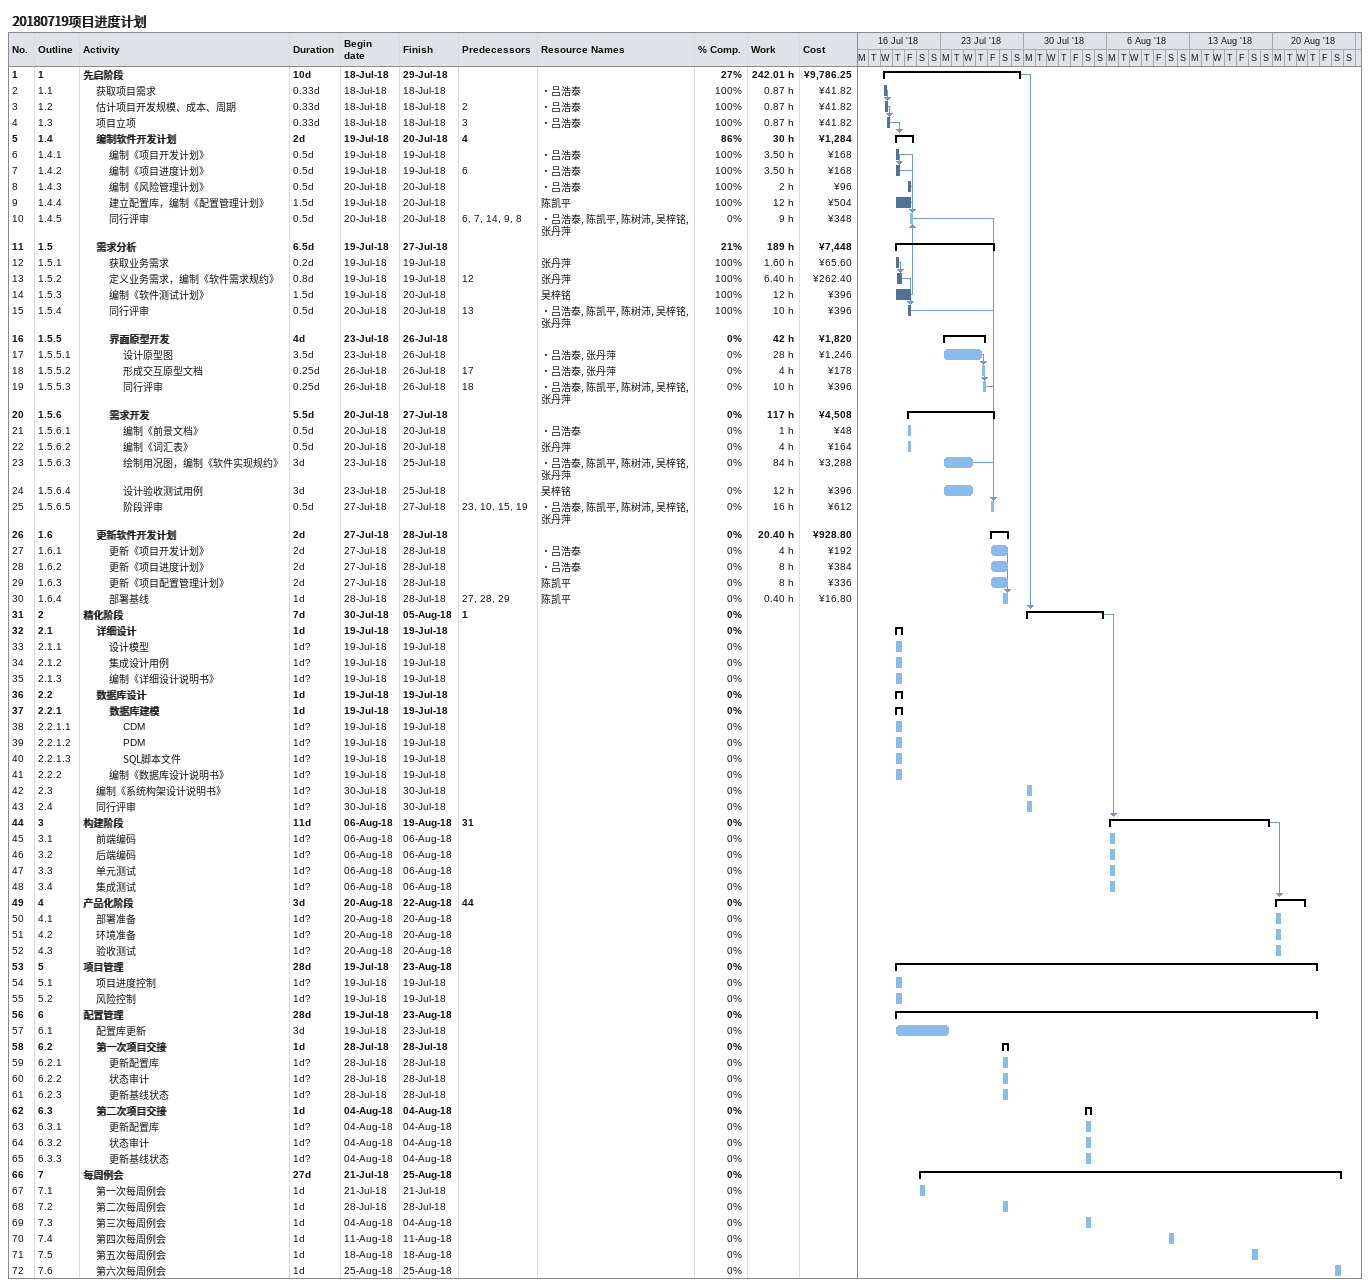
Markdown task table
20180719项目进度计划

| ID | WBS | Task | Duration | Start | Finish | Predecessors | Resources | % complete | Work (h) | Cost (¥) |
|---|---|---|---|---|---|---|---|---|---|---|
| 1 | 1 | **先启阶段** | 10d | 2018-07-18 | 2018-07-29 |  |  | 27 | 242.01 | 9786.25 |
| 2 | 1.1 | 获取项目需求 | 0.33d | 2018-07-18 | 2018-07-18 |  | ·吕浩泰 | 100 | 0.87 | 41.82 |
| 3 | 1.2 | 估计项目开发规模、成本、周期 | 0.33d | 2018-07-18 | 2018-07-18 | 2 | ·吕浩泰 | 100 | 0.87 | 41.82 |
| 4 | 1.3 | 项目立项 | 0.33d | 2018-07-18 | 2018-07-18 | 3 | ·吕浩泰 | 100 | 0.87 | 41.82 |
| 5 | 1.4 | **编制软件开发计划** | 2d | 2018-07-19 | 2018-07-20 | 4 |  | 86 | 30 | 1284 |
| 6 | 1.4.1 | 编制《项目开发计划》 | 0.5d | 2018-07-19 | 2018-07-19 |  | ·吕浩泰 | 100 | 3.50 | 168 |
| 7 | 1.4.2 | 编制《项目进度计划》 | 0.5d | 2018-07-19 | 2018-07-19 | 6 | ·吕浩泰 | 100 | 3.50 | 168 |
| 8 | 1.4.3 | 编制《风险管理计划》 | 0.5d | 2018-07-20 | 2018-07-20 |  | ·吕浩泰 | 100 | 2 | 96 |
| 9 | 1.4.4 | 建立配置库，编制《配置管理计划》 | 1.5d | 2018-07-19 | 2018-07-20 |  | 陈凯平 | 100 | 12 | 504 |
| 10 | 1.4.5 | 同行评审 | 0.5d | 2018-07-20 | 2018-07-20 | 6, 7, 14, 9, 8 | ·吕浩泰, 陈凯平, 陈树沛, 吴梓铭, 张丹萍 | 0 | 9 | 348 |
| 11 | 1.5 | **需求分析** | 6.5d | 2018-07-19 | 2018-07-27 |  |  | 21 | 189 | 7448 |
| 12 | 1.5.1 | 获取业务需求 | 0.2d | 2018-07-19 | 2018-07-19 |  | 张丹萍 | 100 | 1.60 | 65.60 |
| 13 | 1.5.2 | 定义业务需求，编制《软件需求规约》 | 0.8d | 2018-07-19 | 2018-07-19 | 12 | 张丹萍 | 100 | 6.40 | 262.40 |
| 14 | 1.5.3 | 编制《软件测试计划》 | 1.5d | 2018-07-19 | 2018-07-20 |  | 吴梓铭 | 100 | 12 | 396 |
| 15 | 1.5.4 | 同行评审 | 0.5d | 2018-07-20 | 2018-07-20 | 13 | ·吕浩泰, 陈凯平, 陈树沛, 吴梓铭, 张丹萍 | 100 | 10 | 396 |
| 16 | 1.5.5 | **界面原型开发** | 4d | 2018-07-23 | 2018-07-26 |  |  | 0 | 42 | 1820 |
| 17 | 1.5.5.1 | 设计原型图 | 3.5d | 2018-07-23 | 2018-07-26 |  | ·吕浩泰, 张丹萍 | 0 | 28 | 1246 |
| 18 | 1.5.5.2 | 形成交互原型文档 | 0.25d | 2018-07-26 | 2018-07-26 | 17 | ·吕浩泰, 张丹萍 | 0 | 4 | 178 |
| 19 | 1.5.5.3 | 同行评审 | 0.25d | 2018-07-26 | 2018-07-26 | 18 | ·吕浩泰, 陈凯平, 陈树沛, 吴梓铭, 张丹萍 | 0 | 10 | 396 |
| 20 | 1.5.6 | **需求开发** | 5.5d | 2018-07-20 | 2018-07-27 |  |  | 0 | 117 | 4508 |
| 21 | 1.5.6.1 | 编制《前景文档》 | 0.5d | 2018-07-20 | 2018-07-20 |  | ·吕浩泰 | 0 | 1 | 48 |
| 22 | 1.5.6.2 | 编制《词汇表》 | 0.5d | 2018-07-20 | 2018-07-20 |  | 张丹萍 | 0 | 4 | 164 |
| 23 | 1.5.6.3 | 绘制用况图，编制《软件实现规约》 | 3d | 2018-07-23 | 2018-07-25 |  | ·吕浩泰, 陈凯平, 陈树沛, 吴梓铭, 张丹萍 | 0 | 84 | 3288 |
| 24 | 1.5.6.4 | 设计验收测试用例 | 3d | 2018-07-23 | 2018-07-25 |  | 吴梓铭 | 0 | 12 | 396 |
| 25 | 1.5.6.5 | 阶段评审 | 0.5d | 2018-07-27 | 2018-07-27 | 23, 10, 15, 19 | ·吕浩泰, 陈凯平, 陈树沛, 吴梓铭, 张丹萍 | 0 | 16 | 612 |
| 26 | 1.6 | **更新软件开发计划** | 2d | 2018-07-27 | 2018-07-28 |  |  | 0 | 20.40 | 928.80 |
| 27 | 1.6.1 | 更新《项目开发计划》 | 2d | 2018-07-27 | 2018-07-28 |  | ·吕浩泰 | 0 | 4 | 192 |
| 28 | 1.6.2 | 更新《项目进度计划》 | 2d | 2018-07-27 | 2018-07-28 |  | ·吕浩泰 | 0 | 8 | 384 |
| 29 | 1.6.3 | 更新《项目配置管理计划》 | 2d | 2018-07-27 | 2018-07-28 |  | 陈凯平 | 0 | 8 | 336 |
| 30 | 1.6.4 | 部署基线 | 1d | 2018-07-28 | 2018-07-28 | 27, 28, 29 | 陈凯平 | 0 | 0.40 | 16.80 |
| 31 | 2 | **精化阶段** | 7d | 2018-07-30 | 2018-08-05 | 1 |  | 0 |  |  |
| 32 | 2.1 | **详细设计** | 1d | 2018-07-19 | 2018-07-19 |  |  | 0 |  |  |
| 33 | 2.1.1 | 设计模型 | 1d? | 2018-07-19 | 2018-07-19 |  |  | 0 |  |  |
| 34 | 2.1.2 | 集成设计用例 | 1d? | 2018-07-19 | 2018-07-19 |  |  | 0 |  |  |
| 35 | 2.1.3 | 编制《详细设计说明书》 | 1d? | 2018-07-19 | 2018-07-19 |  |  | 0 |  |  |
| 36 | 2.2 | **数据库设计** | 1d | 2018-07-19 | 2018-07-19 |  |  | 0 |  |  |
| 37 | 2.2.1 | **数据库建模** | 1d | 2018-07-19 | 2018-07-19 |  |  | 0 |  |  |
| 38 | 2.2.1.1 | CDM | 1d? | 2018-07-19 | 2018-07-19 |  |  | 0 |  |  |
| 39 | 2.2.1.2 | PDM | 1d? | 2018-07-19 | 2018-07-19 |  |  | 0 |  |  |
| 40 | 2.2.1.3 | SQL脚本文件 | 1d? | 2018-07-19 | 2018-07-19 |  |  | 0 |  |  |
| 41 | 2.2.2 | 编制《数据库设计说明书》 | 1d? | 2018-07-19 | 2018-07-19 |  |  | 0 |  |  |
| 42 | 2.3 | 编制《系统构架设计说明书》 | 1d? | 2018-07-30 | 2018-07-30 |  |  | 0 |  |  |
| 43 | 2.4 | 同行评审 | 1d? | 2018-07-30 | 2018-07-30 |  |  | 0 |  |  |
| 44 | 3 | **构建阶段** | 11d | 2018-08-06 | 2018-08-19 | 31 |  | 0 |  |  |
| 45 | 3.1 | 前端编码 | 1d? | 2018-08-06 | 2018-08-06 |  |  | 0 |  |  |
| 46 | 3.2 | 后端编码 | 1d? | 2018-08-06 | 2018-08-06 |  |  | 0 |  |  |
| 47 | 3.3 | 单元测试 | 1d? | 2018-08-06 | 2018-08-06 |  |  | 0 |  |  |
| 48 | 3.4 | 集成测试 | 1d? | 2018-08-06 | 2018-08-06 |  |  | 0 |  |  |
| 49 | 4 | **产品化阶段** | 3d | 2018-08-20 | 2018-08-22 | 44 |  | 0 |  |  |
| 50 | 4.1 | 部署准备 | 1d? | 2018-08-20 | 2018-08-20 |  |  | 0 |  |  |
| 51 | 4.2 | 环境准备 | 1d? | 2018-08-20 | 2018-08-20 |  |  | 0 |  |  |
| 52 | 4.3 | 验收测试 | 1d? | 2018-08-20 | 2018-08-20 |  |  | 0 |  |  |
| 53 | 5 | **项目管理** | 28d | 2018-07-19 | 2018-08-23 |  |  | 0 |  |  |
| 54 | 5.1 | 项目进度控制 | 1d? | 2018-07-19 | 2018-07-19 |  |  | 0 |  |  |
| 55 | 5.2 | 风险控制 | 1d? | 2018-07-19 | 2018-07-19 |  |  | 0 |  |  |
| 56 | 6 | **配置管理** | 28d | 2018-07-19 | 2018-08-23 |  |  | 0 |  |  |
| 57 | 6.1 | 配置库更新 | 3d | 2018-07-19 | 2018-07-23 |  |  | 0 |  |  |
| 58 | 6.2 | **第一次项目交接** | 1d | 2018-07-28 | 2018-07-28 |  |  | 0 |  |  |
| 59 | 6.2.1 | 更新配置库 | 1d? | 2018-07-28 | 2018-07-28 |  |  | 0 |  |  |
| 60 | 6.2.2 | 状态审计 | 1d? | 2018-07-28 | 2018-07-28 |  |  | 0 |  |  |
| 61 | 6.2.3 | 更新基线状态 | 1d? | 2018-07-28 | 2018-07-28 |  |  | 0 |  |  |
| 62 | 6.3 | **第二次项目交接** | 1d | 2018-08-04 | 2018-08-04 |  |  | 0 |  |  |
| 63 | 6.3.1 | 更新配置库 | 1d? | 2018-08-04 | 2018-08-04 |  |  | 0 |  |  |
| 64 | 6.3.2 | 状态审计 | 1d? | 2018-08-04 | 2018-08-04 |  |  | 0 |  |  |
| 65 | 6.3.3 | 更新基线状态 | 1d? | 2018-08-04 | 2018-08-04 |  |  | 0 |  |  |
| 66 | 7 | **每周例会** | 27d | 2018-07-21 | 2018-08-25 |  |  | 0 |  |  |
| 67 | 7.1 | 第一次每周例会 | 1d | 2018-07-21 | 2018-07-21 |  |  | 0 |  |  |
| 68 | 7.2 | 第二次每周例会 | 1d | 2018-07-28 | 2018-07-28 |  |  | 0 |  |  |
| 69 | 7.3 | 第三次每周例会 | 1d | 2018-08-04 | 2018-08-04 |  |  | 0 |  |  |
| 70 | 7.4 | 第四次每周例会 | 1d | 2018-08-11 | 2018-08-11 |  |  | 0 |  |  |
| 71 | 7.5 | 第五次每周例会 | 1d | 2018-08-18 | 2018-08-18 |  |  | 0 |  |  |
| 72 | 7.6 | 第六次每周例会 | 1d | 2018-08-25 | 2018-08-25 |  |  | 0 |  |  |
